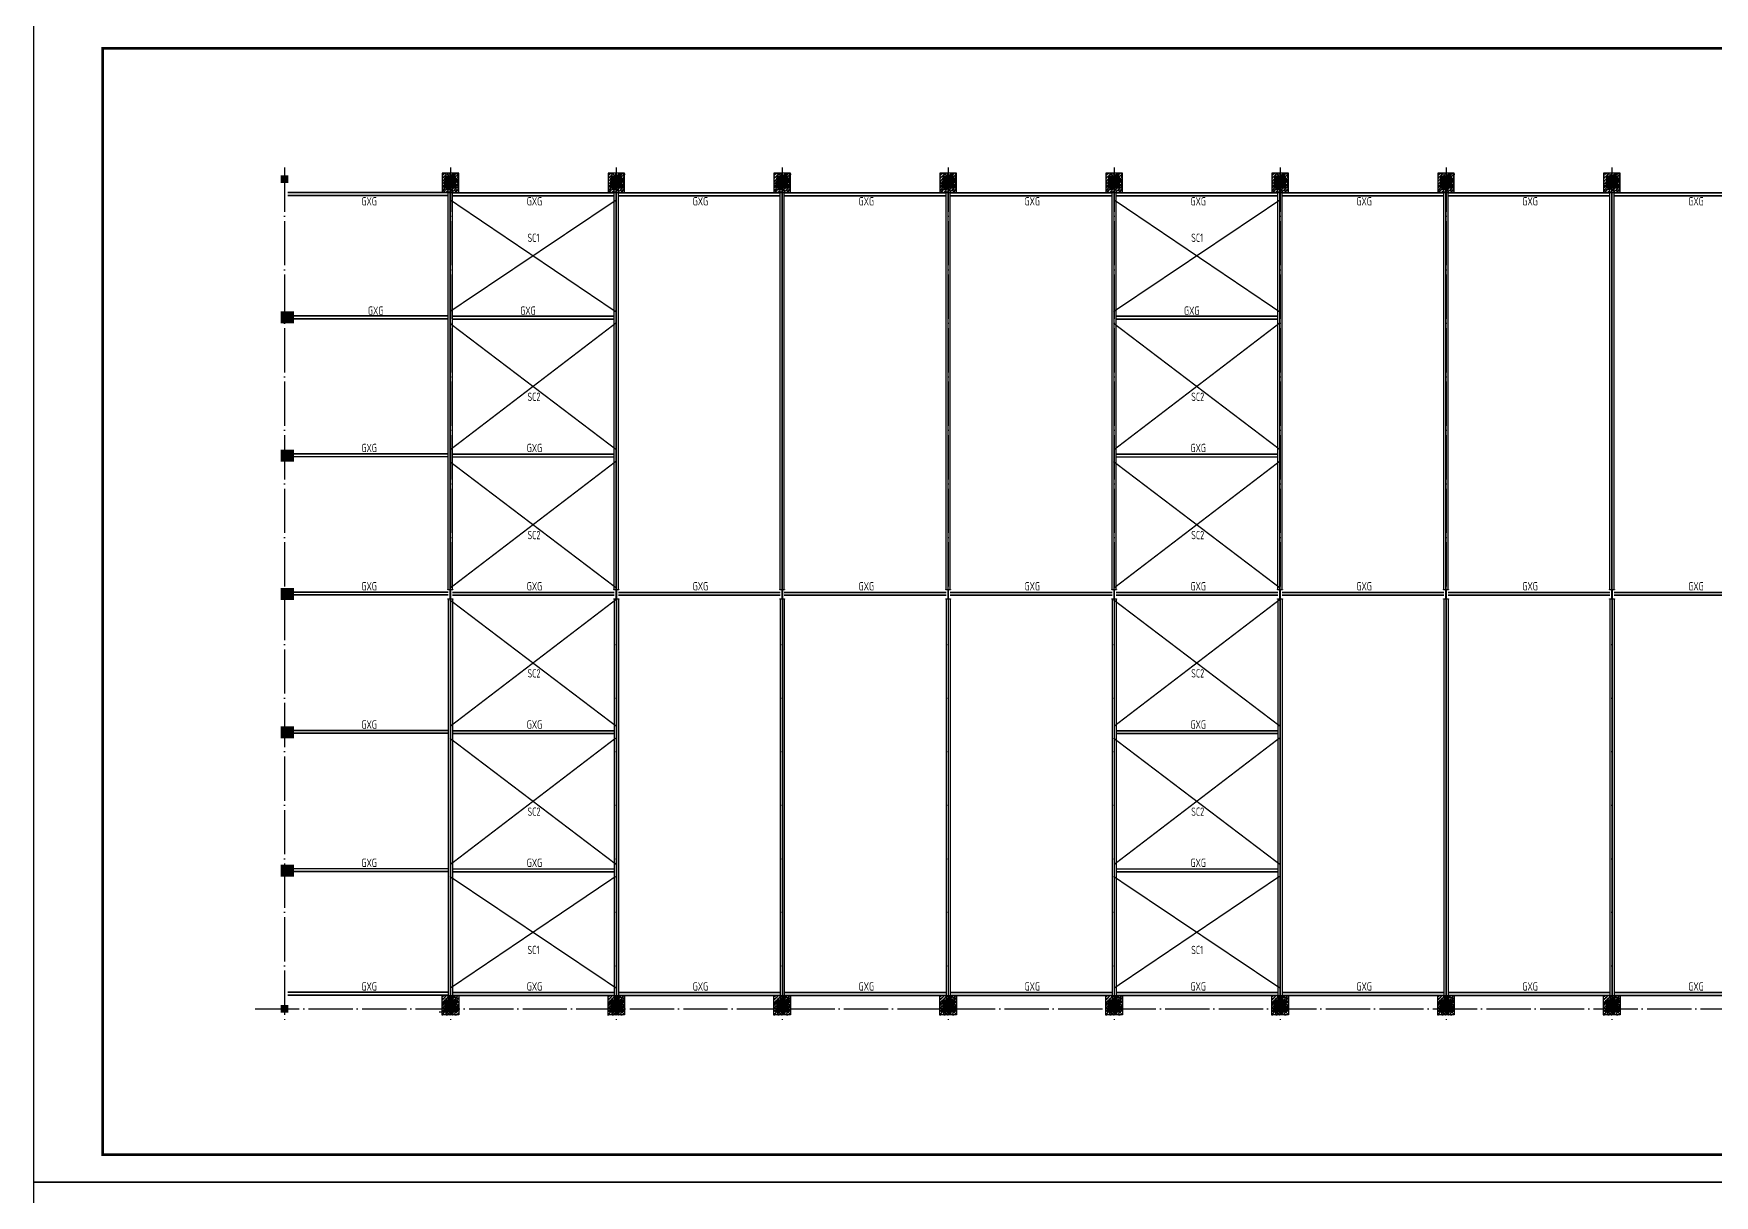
# Model space of a CAD drawing. Extents: x 10220221 to 10320221, y -710711 to -416711.
# Drawn here: x 10220221 to 10280995, y -669186 to -627181 of the extents above; entities that cross this region are included whole.
import ezdxf
from ezdxf.lldxf.tags import DXFTag

# ---------------------------------------------------------------- set-up
doc = ezdxf.new("R2010")
doc.units = 0
doc.header["$LTSCALE"] = 1000
doc.header["$MEASUREMENT"] = 0
doc.linetypes.add('DOTE', pattern=[2.42, 2, -0.2, 0.02, -0.2])
doc.layers.get('0').update_dxf_attribs({"color": 2})
for name, color, linetype in [('_0', 7, 'Continuous'), ('C_P_XF_', 4, 'Continuous'), ('DOTE', 1, 'DOTE'), ('PUB_TITLE', 4, 'Continuous'), ('柱', 2, 'Continuous'), ('柱涂实', 54, 'Continuous')]:
    doc.layers.add(name, color=color, linetype=linetype)
doc.styles.add('TSSD', font='tssdeng.shx', dxfattribs={"width": 0.7, "height": 300, "bigfont": 'tssdchn.shx'})
tags = doc.linetypes.add('DASH', pattern=[0.35, 0.25, -0.1]).pattern_tags.tags
tags[6:7] = [DXFTag(74, 4), DXFTag(75, 0), DXFTag(340, '0'), DXFTag(46, 1.0), DXFTag(50, 0.0), DXFTag(44, 0.0), DXFTag(45, 0.0)]
tags[4:5] = [DXFTag(74, 4), DXFTag(75, 0), DXFTag(340, '0'), DXFTag(46, 1.0), DXFTag(50, 0.0), DXFTag(44, 0.0), DXFTag(45, 0.0)]
pattern_1 = [(45, (446419.744, -93986.096), (-53.0330086, 53.0330086), []), (50, (446419.74, -93986.1), (215.1780548, -18.8256405), [22.5, -247.5]), (355, (446419.74, -93986.1), (-41.6254, 225.65764), [18, -198]), (100.4514, (446437.68, -93987.66), (173.5528145, 206.8318626), [19.122057, -210.3426336]), (46.1842, (446419.74, -93926.1), (320.1723146, -49.655704), [33.75, -371.25]), (96.6356, (446446.43, -93930.23), (280.398812, 292.235361), [28.683086, -315.5139]), (351.1842, (446419.74, -93926.1), (280.398584, 292.23558), [27, -297]), (21, (446449.74, -93941.1), (179.0721156, -120.7856672), [22.5, -247.5]), (326, (446449.74, -93941.1), (72.9945996, 217.5450135), [18, -198]), (71.4514, (446464.67, -93951.16), (252.0667886, 96.759149), [19.122057, -210.3426336]), (37.5, (446419.744, -93986.096), (3.6479566, 99.86815615), [0, -195.6, 0, -201, 0, -198.75]), (7.5, (446419.74, -93986.1), (78.9208612, 118.3235136), [0, -114.6, 0, -191.1, 0, -75.75]), (327.5, (446352.844, -93986.096), (160.14673085, -6.7664615), [0, -75, 0, -234, 0, -310.5]), (317.5, (446322.84, -93986.1), (174.9558508, 30.0314947), [0, -97.5, 0, -155.4, 0, -220.5])]
pattern_2 = [(45, (452419.744, -93986.096), (-53.0330086, 53.0330086), []), (50, (452419.74, -93986.1), (215.1780548, -18.8256405), [22.5, -247.5]), (355, (452419.74, -93986.1), (-41.6254, 225.65764), [18, -198]), (100.4514, (452437.68, -93987.66), (173.5528145, 206.8318626), [19.122057, -210.3426336]), (46.1842, (452419.74, -93926.1), (320.1723146, -49.655704), [33.75, -371.25]), (96.6356, (452446.43, -93930.23), (280.398812, 292.235361), [28.683086, -315.5139]), (351.1842, (452419.74, -93926.1), (280.398584, 292.23558), [27, -297]), (21, (452449.74, -93941.1), (179.0721156, -120.7856672), [22.5, -247.5]), (326, (452449.74, -93941.1), (72.9945996, 217.5450135), [18, -198]), (71.4514, (452464.67, -93951.16), (252.0667886, 96.759149), [19.122057, -210.3426336]), (37.5, (452419.744, -93986.096), (3.6479566, 99.86815615), [0, -195.6, 0, -201, 0, -198.75]), (7.5, (452419.74, -93986.1), (78.9208612, 118.3235136), [0, -114.6, 0, -191.1, 0, -75.75]), (327.5, (452352.844, -93986.096), (160.14673085, -6.7664615), [0, -75, 0, -234, 0, -310.5]), (317.5, (452322.84, -93986.1), (174.9558508, 30.0314947), [0, -97.5, 0, -155.4, 0, -220.5])]
pattern_3 = [(45, (458419.744, -93986.096), (-53.0330086, 53.0330086), []), (50, (458419.74, -93986.1), (215.1780548, -18.8256405), [22.5, -247.5]), (355, (458419.74, -93986.1), (-41.6254, 225.65764), [18, -198]), (100.4514, (458437.68, -93987.66), (173.5528145, 206.8318626), [19.122057, -210.3426336]), (46.1842, (458419.74, -93926.1), (320.1723146, -49.655704), [33.75, -371.25]), (96.6356, (458446.43, -93930.23), (280.398812, 292.235361), [28.683086, -315.5139]), (351.1842, (458419.74, -93926.1), (280.398584, 292.23558), [27, -297]), (21, (458449.74, -93941.1), (179.0721156, -120.7856672), [22.5, -247.5]), (326, (458449.74, -93941.1), (72.9945996, 217.5450135), [18, -198]), (71.4514, (458464.67, -93951.16), (252.0667886, 96.759149), [19.122057, -210.3426336]), (37.5, (458419.744, -93986.096), (3.6479566, 99.86815615), [0, -195.6, 0, -201, 0, -198.75]), (7.5, (458419.74, -93986.1), (78.9208612, 118.3235136), [0, -114.6, 0, -191.1, 0, -75.75]), (327.5, (458352.844, -93986.096), (160.14673085, -6.7664615), [0, -75, 0, -234, 0, -310.5]), (317.5, (458322.84, -93986.1), (174.9558508, 30.0314947), [0, -97.5, 0, -155.4, 0, -220.5])]
pattern_4 = [(45, (464419.744, -93986.096), (-53.0330086, 53.0330086), []), (50, (464419.74, -93986.1), (215.1780548, -18.8256405), [22.5, -247.5]), (355, (464419.74, -93986.1), (-41.6254, 225.65764), [18, -198]), (100.4514, (464437.68, -93987.66), (173.5528145, 206.8318626), [19.122057, -210.3426336]), (46.1842, (464419.74, -93926.1), (320.1723146, -49.655704), [33.75, -371.25]), (96.6356, (464446.43, -93930.23), (280.398812, 292.235361), [28.683086, -315.5139]), (351.1842, (464419.74, -93926.1), (280.398584, 292.23558), [27, -297]), (21, (464449.74, -93941.1), (179.0721156, -120.7856672), [22.5, -247.5]), (326, (464449.74, -93941.1), (72.9945996, 217.5450135), [18, -198]), (71.4514, (464464.67, -93951.16), (252.0667886, 96.759149), [19.122057, -210.3426336]), (37.5, (464419.744, -93986.096), (3.6479566, 99.86815615), [0, -195.6, 0, -201, 0, -198.75]), (7.5, (464419.74, -93986.1), (78.9208612, 118.3235136), [0, -114.6, 0, -191.1, 0, -75.75]), (327.5, (464352.844, -93986.096), (160.14673085, -6.7664615), [0, -75, 0, -234, 0, -310.5]), (317.5, (464322.84, -93986.1), (174.9558508, 30.0314947), [0, -97.5, 0, -155.4, 0, -220.5])]
pattern_5 = [(45, (470419.744, -93986.096), (-53.0330086, 53.0330086), []), (50, (470419.74, -93986.1), (215.1780548, -18.8256405), [22.5, -247.5]), (355, (470419.74, -93986.1), (-41.6254, 225.65764), [18, -198]), (100.4514, (470437.68, -93987.66), (173.5528145, 206.8318626), [19.122057, -210.3426336]), (46.1842, (470419.74, -93926.1), (320.1723146, -49.655704), [33.75, -371.25]), (96.6356, (470446.43, -93930.23), (280.398812, 292.235361), [28.683086, -315.5139]), (351.1842, (470419.74, -93926.1), (280.398584, 292.23558), [27, -297]), (21, (470449.74, -93941.1), (179.0721156, -120.7856672), [22.5, -247.5]), (326, (470449.74, -93941.1), (72.9945996, 217.5450135), [18, -198]), (71.4514, (470464.67, -93951.16), (252.0667886, 96.759149), [19.122057, -210.3426336]), (37.5, (470419.744, -93986.096), (3.6479566, 99.86815615), [0, -195.6, 0, -201, 0, -198.75]), (7.5, (470419.74, -93986.1), (78.9208612, 118.3235136), [0, -114.6, 0, -191.1, 0, -75.75]), (327.5, (470352.844, -93986.096), (160.14673085, -6.7664615), [0, -75, 0, -234, 0, -310.5]), (317.5, (470322.84, -93986.1), (174.9558508, 30.0314947), [0, -97.5, 0, -155.4, 0, -220.5])]
pattern_6 = [(45, (476419.744, -93986.096), (-53.0330086, 53.0330086), []), (50, (476419.74, -93986.1), (215.1780548, -18.8256405), [22.5, -247.5]), (355, (476419.74, -93986.1), (-41.6254, 225.65764), [18, -198]), (100.4514, (476437.68, -93987.66), (173.5528145, 206.8318626), [19.122057, -210.3426336]), (46.1842, (476419.74, -93926.1), (320.1723146, -49.655704), [33.75, -371.25]), (96.6356, (476446.43, -93930.23), (280.398812, 292.235361), [28.683086, -315.5139]), (351.1842, (476419.74, -93926.1), (280.398584, 292.23558), [27, -297]), (21, (476449.74, -93941.1), (179.0721156, -120.7856672), [22.5, -247.5]), (326, (476449.74, -93941.1), (72.9945996, 217.5450135), [18, -198]), (71.4514, (476464.67, -93951.16), (252.0667886, 96.759149), [19.122057, -210.3426336]), (37.5, (476419.744, -93986.096), (3.6479566, 99.86815615), [0, -195.6, 0, -201, 0, -198.75]), (7.5, (476419.74, -93986.1), (78.9208612, 118.3235136), [0, -114.6, 0, -191.1, 0, -75.75]), (327.5, (476352.844, -93986.096), (160.14673085, -6.7664615), [0, -75, 0, -234, 0, -310.5]), (317.5, (476322.84, -93986.1), (174.9558508, 30.0314947), [0, -97.5, 0, -155.4, 0, -220.5])]
pattern_7 = [(45, (482419.744, -93986.096), (-53.0330086, 53.0330086), []), (50, (482419.74, -93986.1), (215.1780548, -18.8256405), [22.5, -247.5]), (355, (482419.74, -93986.1), (-41.6254, 225.65764), [18, -198]), (100.4514, (482437.68, -93987.66), (173.5528145, 206.8318626), [19.122057, -210.3426336]), (46.1842, (482419.74, -93926.1), (320.1723146, -49.655704), [33.75, -371.25]), (96.6356, (482446.43, -93930.23), (280.398812, 292.235361), [28.683086, -315.5139]), (351.1842, (482419.74, -93926.1), (280.398584, 292.23558), [27, -297]), (21, (482449.74, -93941.1), (179.0721156, -120.7856672), [22.5, -247.5]), (326, (482449.74, -93941.1), (72.9945996, 217.5450135), [18, -198]), (71.4514, (482464.67, -93951.16), (252.0667886, 96.759149), [19.122057, -210.3426336]), (37.5, (482419.744, -93986.096), (3.6479566, 99.86815615), [0, -195.6, 0, -201, 0, -198.75]), (7.5, (482419.74, -93986.1), (78.9208612, 118.3235136), [0, -114.6, 0, -191.1, 0, -75.75]), (327.5, (482352.844, -93986.096), (160.14673085, -6.7664615), [0, -75, 0, -234, 0, -310.5]), (317.5, (482322.84, -93986.1), (174.9558508, 30.0314947), [0, -97.5, 0, -155.4, 0, -220.5])]
pattern_8 = [(45, (488419.744, -93986.096), (-53.0330086, 53.0330086), []), (50, (488419.74, -93986.1), (215.1780548, -18.8256405), [22.5, -247.5]), (355, (488419.74, -93986.1), (-41.6254, 225.65764), [18, -198]), (100.4514, (488437.68, -93987.66), (173.5528145, 206.8318626), [19.122057, -210.3426336]), (46.1842, (488419.74, -93926.1), (320.1723146, -49.655704), [33.75, -371.25]), (96.6356, (488446.43, -93930.23), (280.398812, 292.235361), [28.683086, -315.5139]), (351.1842, (488419.74, -93926.1), (280.398584, 292.23558), [27, -297]), (21, (488449.74, -93941.1), (179.0721156, -120.7856672), [22.5, -247.5]), (326, (488449.74, -93941.1), (72.9945996, 217.5450135), [18, -198]), (71.4514, (488464.67, -93951.16), (252.0667886, 96.759149), [19.122057, -210.3426336]), (37.5, (488419.744, -93986.096), (3.6479566, 99.86815615), [0, -195.6, 0, -201, 0, -198.75]), (7.5, (488419.74, -93986.1), (78.9208612, 118.3235136), [0, -114.6, 0, -191.1, 0, -75.75]), (327.5, (488352.844, -93986.096), (160.14673085, -6.7664615), [0, -75, 0, -234, 0, -310.5]), (317.5, (488322.84, -93986.1), (174.9558508, 30.0314947), [0, -97.5, 0, -155.4, 0, -220.5])]

# ---------------------------------------------------------------- blocks, each defined once
blk = doc.blocks.new('*U12')
at = {"layer": 'C_P_XF_', "ltscale": 0.5}
for p, q in [((-75, 160), (-75, 14670)), ((75, 160), (75, 14670)), ((-75, -190), (-75, -14670)), ((75, -190), (75, -14670))]:
    blk.add_line(p, q, dxfattribs=at)
at = {"layer": 'C_P_XF_', "linetype": 'DASH', "ltscale": 0.5}
for p, q in [((-4, 160), (-4, 14670)), ((4, 160), (4, 14670)), ((-4, -190), (-4, -14670)), ((4, -190), (4, -14670))]:
    blk.add_line(p, q, dxfattribs=at)
blk = doc.blocks.new('*U13')
at = {"color": 0, "linetype": 'ByBlock', "lineweight": -2, "transparency": 16777216}
blk.add_blockref('*U12', (0, 0), dxfattribs=at)
blk = doc.blocks.new('*U14')
at = {"layer": 'C_P_XF_', "ltscale": 0.5}
for p, q in [((-75, 160), (-75, 14670)), ((75, 160), (75, 14670)), ((-75, -190), (-75, -14670)), ((75, -190), (75, -14670))]:
    blk.add_line(p, q, dxfattribs=at)
at = {"layer": 'C_P_XF_', "linetype": 'DASH', "ltscale": 0.5}
for p, q in [((-4, 160), (-4, 14670)), ((4, 160), (4, 14670)), ((-4, -190), (-4, -14670)), ((4, -190), (4, -14670))]:
    blk.add_line(p, q, dxfattribs=at)
blk = doc.blocks.new('*U15')
at = {"color": 0, "linetype": 'ByBlock', "lineweight": -2, "transparency": 16777216}
blk.add_blockref('*U14', (0, 0), dxfattribs=at)
blk = doc.blocks.new('*U16')
at = {"layer": 'C_P_XF_', "ltscale": 0.5}
for p, q in [((-75, 160), (-75, 14670)), ((75, 160), (75, 14670)), ((-75, -190), (-75, -14670)), ((75, -190), (75, -14670))]:
    blk.add_line(p, q, dxfattribs=at)
at = {"layer": 'C_P_XF_', "linetype": 'DASH', "ltscale": 0.5}
for p, q in [((-4, 160), (-4, 14670)), ((4, 160), (4, 14670)), ((-4, -190), (-4, -14670)), ((4, -190), (4, -14670))]:
    blk.add_line(p, q, dxfattribs=at)
blk = doc.blocks.new('*U17')
at = {"color": 0, "linetype": 'ByBlock', "lineweight": -2, "transparency": 16777216}
blk.add_blockref('*U16', (0, 0), dxfattribs=at)
blk = doc.blocks.new('*U18')
at = {"layer": 'C_P_XF_', "ltscale": 0.5}
for p, q in [((-75, 160), (-75, 14670)), ((75, 160), (75, 14670)), ((-75, -190), (-75, -14670)), ((75, -190), (75, -14670))]:
    blk.add_line(p, q, dxfattribs=at)
at = {"layer": 'C_P_XF_', "linetype": 'DASH', "ltscale": 0.5}
for p, q in [((-4, 160), (-4, 14670)), ((4, 160), (4, 14670)), ((-4, -190), (-4, -14670)), ((4, -190), (4, -14670))]:
    blk.add_line(p, q, dxfattribs=at)
blk = doc.blocks.new('*U19')
at = {"color": 0, "linetype": 'ByBlock', "lineweight": -2, "transparency": 16777216}
blk.add_blockref('*U18', (0, 0), dxfattribs=at)
blk = doc.blocks.new('*U20')
at = {"layer": 'C_P_XF_', "ltscale": 0.5}
for p, q in [((-75, 160), (-75, 14670)), ((75, 160), (75, 14670)), ((-75, -190), (-75, -14670)), ((75, -190), (75, -14670))]:
    blk.add_line(p, q, dxfattribs=at)
at = {"layer": 'C_P_XF_', "linetype": 'DASH', "ltscale": 0.5}
for p, q in [((-4, 160), (-4, 14670)), ((4, 160), (4, 14670)), ((-4, -190), (-4, -14670)), ((4, -190), (4, -14670))]:
    blk.add_line(p, q, dxfattribs=at)
blk = doc.blocks.new('*U21')
at = {"color": 0, "linetype": 'ByBlock', "lineweight": -2, "transparency": 16777216}
blk.add_blockref('*U20', (0, 0), dxfattribs=at)
blk = doc.blocks.new('*U22')
at = {"layer": 'C_P_XF_', "ltscale": 0.5}
for p, q in [((-75, 160), (-75, 14670)), ((75, 160), (75, 14670)), ((-75, -190), (-75, -14670)), ((75, -190), (75, -14670))]:
    blk.add_line(p, q, dxfattribs=at)
at = {"layer": 'C_P_XF_', "linetype": 'DASH', "ltscale": 0.5}
for p, q in [((-4, 160), (-4, 14670)), ((4, 160), (4, 14670)), ((-4, -190), (-4, -14670)), ((4, -190), (4, -14670))]:
    blk.add_line(p, q, dxfattribs=at)
blk = doc.blocks.new('*U23')
at = {"color": 0, "linetype": 'ByBlock', "lineweight": -2, "transparency": 16777216}
blk.add_blockref('*U22', (0, 0), dxfattribs=at)
blk = doc.blocks.new('*U24')
at = {"layer": 'C_P_XF_', "ltscale": 0.5}
for p, q in [((-75, 160), (-75, 14670)), ((75, 160), (75, 14670)), ((-75, -190), (-75, -14670)), ((75, -190), (75, -14670))]:
    blk.add_line(p, q, dxfattribs=at)
at = {"layer": 'C_P_XF_', "linetype": 'DASH', "ltscale": 0.5}
for p, q in [((-4, 160), (-4, 14670)), ((4, 160), (4, 14670)), ((-4, -190), (-4, -14670)), ((4, -190), (4, -14670))]:
    blk.add_line(p, q, dxfattribs=at)
blk = doc.blocks.new('*U25')
at = {"color": 0, "linetype": 'ByBlock', "lineweight": -2, "transparency": 16777216}
blk.add_blockref('*U24', (0, 0), dxfattribs=at)
blk = doc.blocks.new('*U26')
at = {"layer": 'C_P_XF_', "ltscale": 0.5}
for p, q in [((-75, 160), (-75, 14670)), ((75, 160), (75, 14670)), ((-75, -190), (-75, -14670)), ((75, -190), (75, -14670))]:
    blk.add_line(p, q, dxfattribs=at)
at = {"layer": 'C_P_XF_', "linetype": 'DASH', "ltscale": 0.5}
for p, q in [((-4, 160), (-4, 14670)), ((4, 160), (4, 14670)), ((-4, -190), (-4, -14670)), ((4, -190), (4, -14670))]:
    blk.add_line(p, q, dxfattribs=at)
blk = doc.blocks.new('*U27')
at = {"color": 0, "linetype": 'ByBlock', "lineweight": -2, "transparency": 16777216}
blk.add_blockref('*U26', (0, 0), dxfattribs=at)

msp = doc.modelspace()

# ---------------------------------------------------------------- hatches: boundary and pattern name
h = msp.add_hatch()
h.set_pattern_fill('钢筋混凝土', color=256, scale=30)
h.set_pattern_definition(pattern_1)
h.paths.add_polyline_path([(10235591, -632923), (10234991, -632923), (10234991, -632223), (10235591, -632223)])
h.paths.add_polyline_path([(10235491, -632323), (10235091, -632323), (10235091, -632773), (10235491, -632773)], flags=16)
h = msp.add_hatch()
h.set_pattern_fill('钢筋混凝土', color=256, scale=30)
h.set_pattern_definition(pattern_2)
h.paths.add_polyline_path([(10241591, -632923), (10240991, -632923), (10240991, -632223), (10241591, -632223)])
h.paths.add_polyline_path([(10241491, -632323), (10241091, -632323), (10241091, -632773), (10241491, -632773)], flags=16)
h = msp.add_hatch()
h.set_pattern_fill('钢筋混凝土', color=256, scale=30)
h.set_pattern_definition(pattern_3)
h.paths.add_polyline_path([(10247591, -632923), (10246991, -632923), (10246991, -632223), (10247591, -632223)])
h.paths.add_polyline_path([(10247491, -632323), (10247091, -632323), (10247091, -632773), (10247491, -632773)], flags=16)
h = msp.add_hatch()
h.set_pattern_fill('钢筋混凝土', color=256, scale=30)
h.set_pattern_definition(pattern_4)
h.paths.add_polyline_path([(10253591, -632923), (10252991, -632923), (10252991, -632223), (10253591, -632223)])
h.paths.add_polyline_path([(10253491, -632323), (10253091, -632323), (10253091, -632773), (10253491, -632773)], flags=16)
h = msp.add_hatch()
h.set_pattern_fill('钢筋混凝土', color=256, scale=30)
h.set_pattern_definition(pattern_5)
h.paths.add_polyline_path([(10259591, -632923), (10258991, -632923), (10258991, -632223), (10259591, -632223)])
h.paths.add_polyline_path([(10259491, -632323), (10259091, -632323), (10259091, -632773), (10259491, -632773)], flags=16)
h = msp.add_hatch()
h.set_pattern_fill('钢筋混凝土', color=256, scale=30)
h.set_pattern_definition(pattern_6)
h.paths.add_polyline_path([(10265591, -632923), (10264991, -632923), (10264991, -632223), (10265591, -632223)])
h.paths.add_polyline_path([(10265491, -632323), (10265091, -632323), (10265091, -632773), (10265491, -632773)], flags=16)
h = msp.add_hatch()
h.set_pattern_fill('钢筋混凝土', color=256, scale=30)
h.set_pattern_definition(pattern_7)
h.paths.add_polyline_path([(10271591, -632923), (10270991, -632923), (10270991, -632223), (10271591, -632223)])
h.paths.add_polyline_path([(10271491, -632323), (10271091, -632323), (10271091, -632773), (10271491, -632773)], flags=16)
h = msp.add_hatch()
h.set_pattern_fill('钢筋混凝土', color=256, scale=30)
h.set_pattern_definition(pattern_8)
h.paths.add_polyline_path([(10277591, -632923), (10276991, -632923), (10276991, -632223), (10277591, -632223)])
h.paths.add_polyline_path([(10277491, -632323), (10277091, -632323), (10277091, -632773), (10277491, -632773)], flags=16)
h = msp.add_hatch()
h.set_pattern_fill('钢筋混凝土', color=256, scale=30)
h.set_pattern_definition(pattern_1)
h.paths.add_polyline_path([(10235591, -661963), (10234991, -661963), (10234991, -662663), (10235591, -662663)])
h.paths.add_polyline_path([(10235491, -662563), (10235091, -662563), (10235091, -662113), (10235491, -662113)], flags=16)
h = msp.add_hatch()
h.set_pattern_fill('钢筋混凝土', color=256, scale=30)
h.set_pattern_definition(pattern_2)
h.paths.add_polyline_path([(10241591, -661963), (10240991, -661963), (10240991, -662663), (10241591, -662663)])
h.paths.add_polyline_path([(10241491, -662563), (10241091, -662563), (10241091, -662113), (10241491, -662113)], flags=16)
h = msp.add_hatch()
h.set_pattern_fill('钢筋混凝土', color=256, scale=30)
h.set_pattern_definition(pattern_3)
h.paths.add_polyline_path([(10247591, -661963), (10246991, -661963), (10246991, -662663), (10247591, -662663)])
h.paths.add_polyline_path([(10247491, -662563), (10247091, -662563), (10247091, -662113), (10247491, -662113)], flags=16)
h = msp.add_hatch()
h.set_pattern_fill('钢筋混凝土', color=256, scale=30)
h.set_pattern_definition(pattern_4)
h.paths.add_polyline_path([(10253591, -661963), (10252991, -661963), (10252991, -662663), (10253591, -662663)])
h.paths.add_polyline_path([(10253491, -662563), (10253091, -662563), (10253091, -662113), (10253491, -662113)], flags=16)
h = msp.add_hatch()
h.set_pattern_fill('钢筋混凝土', color=256, scale=30)
h.set_pattern_definition(pattern_5)
h.paths.add_polyline_path([(10259591, -661963), (10258991, -661963), (10258991, -662663), (10259591, -662663)])
h.paths.add_polyline_path([(10259491, -662563), (10259091, -662563), (10259091, -662113), (10259491, -662113)], flags=16)
h = msp.add_hatch()
h.set_pattern_fill('钢筋混凝土', color=256, scale=30)
h.set_pattern_definition(pattern_6)
h.paths.add_polyline_path([(10265591, -661963), (10264991, -661963), (10264991, -662663), (10265591, -662663)])
h.paths.add_polyline_path([(10265491, -662563), (10265091, -662563), (10265091, -662113), (10265491, -662113)], flags=16)
h = msp.add_hatch()
h.set_pattern_fill('钢筋混凝土', color=256, scale=30)
h.set_pattern_definition(pattern_7)
h.paths.add_polyline_path([(10271591, -661963), (10270991, -661963), (10270991, -662663), (10271591, -662663)])
h.paths.add_polyline_path([(10271491, -662563), (10271091, -662563), (10271091, -662113), (10271491, -662113)], flags=16)
h = msp.add_hatch()
h.set_pattern_fill('钢筋混凝土', color=256, scale=30)
h.set_pattern_definition(pattern_8)
h.paths.add_polyline_path([(10277591, -661963), (10276991, -661963), (10276991, -662663), (10277591, -662663)])
h.paths.add_polyline_path([(10277491, -662563), (10277091, -662563), (10277091, -662113), (10277491, -662113)], flags=16)

# ---------------------------------------------------------------- linework, layer by layer
msp.add_line((10235491, -662563, 0), (10234888, -662563, 0))
at = {"elevation": 0}
for points in [[(10234991, -632923), (10235591, -632923), (10235591, -632223), (10234991, -632223), (10234991, -632923)], [(10240991, -632923), (10241591, -632923), (10241591, -632223), (10240991, -632223), (10240991, -632923)], [(10246991, -632923), (10247591, -632923), (10247591, -632223), (10246991, -632223), (10246991, -632923)], [(10252991, -632923), (10253591, -632923), (10253591, -632223), (10252991, -632223), (10252991, -632923)], [(10258991, -632923), (10259591, -632923), (10259591, -632223), (10258991, -632223), (10258991, -632923)], [(10264991, -632923), (10265591, -632923), (10265591, -632223), (10264991, -632223), (10264991, -632923)], [(10270991, -632923), (10271591, -632923), (10271591, -632223), (10270991, -632223), (10270991, -632923)], [(10276991, -632923), (10277591, -632923), (10277591, -632223), (10276991, -632223), (10276991, -632923)], [(10234991, -661963), (10235591, -661963), (10235591, -662663), (10234991, -662663), (10234991, -661963)], [(10240991, -661963), (10241591, -661963), (10241591, -662663), (10240991, -662663), (10240991, -661963)], [(10246991, -661963), (10247591, -661963), (10247591, -662663), (10246991, -662663), (10246991, -661963)], [(10252991, -661963), (10253591, -661963), (10253591, -662663), (10252991, -662663), (10252991, -661963)], [(10258991, -661963), (10259591, -661963), (10259591, -662663), (10258991, -662663), (10258991, -661963)], [(10264991, -661963), (10265591, -661963), (10265591, -662663), (10264991, -662663), (10264991, -661963)], [(10270991, -661963), (10271591, -661963), (10271591, -662663), (10270991, -662663), (10270991, -661963)], [(10276991, -661963), (10277591, -661963), (10277591, -662663), (10276991, -662663), (10276991, -661963)]]:
    msp.add_lwpolyline(points, dxfattribs=at)
at = {"color": 2, "elevation": 0}
for points in [[(10235295, -647622), (10235378, -647622), (10235378, -647634), (10235203, -647634), (10235203, -647622), (10235287, -647622), (10235287, -647296), (10235203, -647296), (10235203, -647284), (10235378, -647284), (10235378, -647296), (10235295, -647296), (10235295, -647622)], [(10241295, -647622), (10241378, -647622), (10241378, -647634), (10241203, -647634), (10241203, -647622), (10241287, -647622), (10241287, -647296), (10241203, -647296), (10241203, -647284), (10241378, -647284), (10241378, -647296), (10241295, -647296), (10241295, -647622)], [(10247295, -647622), (10247378, -647622), (10247378, -647634), (10247203, -647634), (10247203, -647622), (10247287, -647622), (10247287, -647296), (10247203, -647296), (10247203, -647284), (10247378, -647284), (10247378, -647296), (10247295, -647296), (10247295, -647622)], [(10253295, -647622), (10253378, -647622), (10253378, -647634), (10253203, -647634), (10253203, -647622), (10253287, -647622), (10253287, -647296), (10253203, -647296), (10253203, -647284), (10253378, -647284), (10253378, -647296), (10253295, -647296), (10253295, -647622)], [(10259295, -647622), (10259378, -647622), (10259378, -647634), (10259203, -647634), (10259203, -647622), (10259287, -647622), (10259287, -647296), (10259203, -647296), (10259203, -647284), (10259378, -647284), (10259378, -647296), (10259295, -647296), (10259295, -647622)], [(10265295, -647622), (10265378, -647622), (10265378, -647634), (10265203, -647634), (10265203, -647622), (10265287, -647622), (10265287, -647296), (10265203, -647296), (10265203, -647284), (10265378, -647284), (10265378, -647296), (10265295, -647296), (10265295, -647622)], [(10271295, -647622), (10271378, -647622), (10271378, -647634), (10271203, -647634), (10271203, -647622), (10271287, -647622), (10271287, -647296), (10271203, -647296), (10271203, -647284), (10271378, -647284), (10271378, -647296), (10271295, -647296), (10271295, -647622)], [(10277295, -647622), (10277378, -647622), (10277378, -647634), (10277203, -647634), (10277203, -647622), (10277287, -647622), (10277287, -647296), (10277203, -647296), (10277203, -647284), (10277378, -647284), (10277378, -647296), (10277295, -647296), (10277295, -647622)]]:
    msp.add_lwpolyline(points, dxfattribs=at)
at = {"layer": '_0', "linetype": 'ByBlock', "ltscale": 0.01, "const_width": 50}
for points in [[(10241291, -633193), (10235265, -637236)], [(10235287, -633193), (10241267, -637234)], [(10265291, -633193), (10259265, -637236)], [(10259287, -633193), (10265267, -637234)], [(10241291, -642224), (10235265, -637651)], [(10235287, -642224), (10241267, -637653)], [(10265291, -642224), (10259265, -637651)], [(10259287, -642224), (10265267, -637653)], [(10241291, -647224), (10235265, -642651)], [(10235287, -647224), (10241267, -642653)], [(10265291, -647224), (10259265, -642651)], [(10259287, -647224), (10265267, -642653)], [(10241291, -652224), (10235265, -647651)], [(10235287, -652224), (10241267, -647653)], [(10265291, -652224), (10259265, -647651)], [(10259287, -652224), (10265267, -647653)], [(10241291, -657224), (10235265, -652651)], [(10235287, -657224), (10241267, -652653)], [(10265291, -657224), (10259265, -652651)], [(10259287, -657224), (10265267, -652653)], [(10241291, -661693), (10235265, -657651)], [(10235287, -661693), (10241267, -657653)], [(10265291, -661693), (10259265, -657651)], [(10259287, -661693), (10265267, -657653)]]:
    msp.add_lwpolyline(points, dxfattribs=at)
at = {"layer": 'C_P_XF_', "ltscale": 0.5}
for p, q in [((10235216, -632929), (10229411, -632929)), ((10235216, -633043), (10229411, -633043)), ((10235366, -632929), (10241216, -632929)), ((10235366, -633043), (10241216, -633043)), ((10241366, -632929), (10247216, -632929)), ((10241366, -633043), (10247216, -633043)), ((10247366, -632929), (10253216, -632929)), ((10247366, -633043), (10253216, -633043)), ((10253366, -632929), (10259216, -632929)), ((10253366, -633043), (10259216, -633043)), ((10259366, -632929), (10265216, -632929)), ((10259366, -633043), (10265216, -633043)), ((10265366, -632929), (10271216, -632929)), ((10265366, -633043), (10271216, -633043)), ((10271366, -632929), (10277216, -632929)), ((10271366, -633043), (10277216, -633043)), ((10277366, -632929), (10283216, -632929)), ((10277366, -633043), (10283216, -633043)), ((10235216, -637386), (10229621, -637386)), ((10235216, -637500), (10229621, -637500)), ((10235366, -637386), (10241216, -637386)), ((10235366, -637500), (10241216, -637500)), ((10259366, -637386), (10265216, -637386)), ((10259366, -637500), (10265216, -637500)), ((10235216, -642374), (10229621, -642374)), ((10235366, -642374), (10241216, -642374)), ((10259366, -642374), (10265216, -642374)), ((10235216, -642488), (10229621, -642488)), ((10235366, -642488), (10241216, -642488)), ((10259366, -642488), (10265216, -642488)), ((10235216, -647374), (10229621, -647374)), ((10235216, -647488), (10229621, -647488)), ((10235366, -647374), (10241216, -647374)), ((10235366, -647488), (10241216, -647488)), ((10241366, -647374), (10247216, -647374)), ((10241366, -647488), (10247216, -647488)), ((10247366, -647374), (10253216, -647374)), ((10247366, -647488), (10253216, -647488)), ((10253366, -647374), (10259216, -647374)), ((10253366, -647488), (10259216, -647488)), ((10259366, -647374), (10265216, -647374)), ((10259366, -647488), (10265216, -647488)), ((10265366, -647374), (10271216, -647374)), ((10265366, -647488), (10271216, -647488)), ((10271366, -647374), (10277216, -647374)), ((10271366, -647488), (10277216, -647488)), ((10277366, -647374), (10283216, -647374)), ((10277366, -647488), (10283216, -647488)), ((10235216, -652374), (10229621, -652374)), ((10235216, -652488), (10229621, -652488)), ((10235366, -652374), (10241216, -652374)), ((10235366, -652488), (10241216, -652488)), ((10259366, -652374), (10265216, -652374)), ((10259366, -652488), (10265216, -652488)), ((10235216, -657374), (10229621, -657374)), ((10235216, -657488), (10229621, -657488)), ((10235366, -657374), (10241216, -657374)), ((10235366, -657488), (10241216, -657488)), ((10259366, -657374), (10265216, -657374)), ((10259366, -657488), (10265216, -657488)), ((10235216, -661844), (10229411, -661844)), ((10235216, -661958), (10229411, -661958)), ((10235366, -661844), (10241216, -661844)), ((10235366, -661958), (10241216, -661958)), ((10241366, -661844), (10247216, -661844)), ((10241366, -661958), (10247216, -661958)), ((10247366, -661844), (10253216, -661844)), ((10247366, -661958), (10253216, -661958)), ((10253366, -661844), (10259216, -661844)), ((10253366, -661958), (10259216, -661958)), ((10259366, -661844), (10265216, -661844)), ((10259366, -661958), (10265216, -661958)), ((10265366, -661844), (10271216, -661844)), ((10265366, -661958), (10271216, -661958)), ((10271366, -661844), (10277216, -661844)), ((10271366, -661958), (10277216, -661958)), ((10277366, -661844), (10283216, -661844)), ((10277366, -661958), (10283216, -661958))]:
    msp.add_line(p, q, dxfattribs=at)
at = {"layer": 'C_P_XF_', "linetype": 'DASH', "ltscale": 0.5}
for p, q in [((10235216, -632940), (10229411, -632940)), ((10235216, -633032), (10229411, -633032)), ((10235366, -632940), (10241216, -632940)), ((10235366, -633032), (10241216, -633032)), ((10241366, -632940), (10247216, -632940)), ((10241366, -633032), (10247216, -633032)), ((10247366, -632940), (10253216, -632940)), ((10247366, -633032), (10253216, -633032)), ((10253366, -632940), (10259216, -632940)), ((10253366, -633032), (10259216, -633032)), ((10259366, -632940), (10265216, -632940)), ((10259366, -633032), (10265216, -633032)), ((10265366, -632940), (10271216, -632940)), ((10265366, -633032), (10271216, -633032)), ((10271366, -632940), (10277216, -632940)), ((10271366, -633032), (10277216, -633032)), ((10277366, -632940), (10283216, -632940)), ((10277366, -633032), (10283216, -633032)), ((10235216, -637397), (10229621, -637397)), ((10235216, -637489), (10229621, -637489)), ((10235366, -637397), (10241216, -637397)), ((10235366, -637489), (10241216, -637489)), ((10259366, -637397), (10265216, -637397)), ((10259366, -637489), (10265216, -637489)), ((10235216, -642385), (10229621, -642385)), ((10235216, -642477), (10229621, -642477)), ((10235366, -642385), (10241216, -642385)), ((10235366, -642477), (10241216, -642477)), ((10259366, -642385), (10265216, -642385)), ((10259366, -642477), (10265216, -642477)), ((10235216, -647385), (10229621, -647385)), ((10235216, -647477), (10229621, -647477)), ((10235366, -647385), (10241216, -647385)), ((10235366, -647477), (10241216, -647477)), ((10241366, -647385), (10247216, -647385)), ((10241366, -647477), (10247216, -647477)), ((10247366, -647385), (10253216, -647385)), ((10247366, -647477), (10253216, -647477)), ((10253366, -647385), (10259216, -647385)), ((10253366, -647477), (10259216, -647477)), ((10259366, -647385), (10265216, -647385)), ((10259366, -647477), (10265216, -647477)), ((10265366, -647385), (10271216, -647385)), ((10265366, -647477), (10271216, -647477)), ((10271366, -647385), (10277216, -647385)), ((10271366, -647477), (10277216, -647477)), ((10277366, -647385), (10283216, -647385)), ((10277366, -647477), (10283216, -647477)), ((10235216, -652385), (10229621, -652385)), ((10235216, -652477), (10229621, -652477)), ((10235366, -652385), (10241216, -652385)), ((10235366, -652477), (10241216, -652477)), ((10259366, -652385), (10265216, -652385)), ((10259366, -652477), (10265216, -652477)), ((10235216, -657385), (10229621, -657385)), ((10235216, -657477), (10229621, -657477)), ((10235366, -657385), (10241216, -657385)), ((10235366, -657477), (10241216, -657477)), ((10259366, -657385), (10265216, -657385)), ((10259366, -657477), (10265216, -657477)), ((10235216, -661855), (10229411, -661855)), ((10235216, -661947), (10229411, -661947)), ((10235366, -661855), (10241216, -661855)), ((10235366, -661947), (10241216, -661947)), ((10241366, -661855), (10247216, -661855)), ((10241366, -661947), (10247216, -661947)), ((10247366, -661855), (10253216, -661855)), ((10247366, -661947), (10253216, -661947)), ((10253366, -661855), (10259216, -661855)), ((10253366, -661947), (10259216, -661947)), ((10259366, -661855), (10265216, -661855)), ((10259366, -661947), (10265216, -661947)), ((10265366, -661855), (10271216, -661855)), ((10265366, -661947), (10271216, -661947)), ((10271366, -661855), (10277216, -661855)), ((10271366, -661947), (10277216, -661947)), ((10277366, -661855), (10283216, -661855)), ((10277366, -661947), (10283216, -661947))]:
    msp.add_line(p, q, dxfattribs=at)
at = {"layer": 'DOTE', "ltscale": 0.8}
for p, q in [((10229291, -632020, 0), (10229291, -662898, 0)), ((10235291, -632020, 0), (10235291, -662898, 0)), ((10241291, -632020, 0), (10241291, -662898, 0)), ((10247291, -632020, 0), (10247291, -662898, 0)), ((10253291, -632020, 0), (10253291, -662898, 0)), ((10259291, -632020, 0), (10259291, -662898, 0)), ((10265291, -632020, 0), (10265291, -662898, 0)), ((10271291, -632020, 0), (10271291, -662898, 0)), ((10277291, -632020, 0), (10277291, -662898, 0)), ((10228227, -662443), (10301719, -662443))]:
    msp.add_line(p, q, dxfattribs=at)
at = {"layer": 'PUB_TITLE'}
for points in [[(10220221, -668711), (10320221, -668711), (10320221, -626711), (10220221, -626711)], [(10220221, -710711), (10320221, -710711), (10320221, -668711), (10220221, -668711)]]:
    msp.add_lwpolyline(points, close=True, dxfattribs=at)
at = {"layer": 'PUB_TITLE', "const_width": 100}
msp.add_lwpolyline([(10222721, -667711), (10319221, -667711), (10319221, -627711), (10222721, -627711)], close=True, dxfattribs=at)
at = {"layer": '柱', "const_width": 35}
for points in [[(10229411, -632323), (10229171, -632323), (10229171, -632563), (10229411, -632563)], [(10229171, -637243), (10229171, -637643), (10229621, -637643), (10229621, -637243)], [(10229171, -642243), (10229171, -642643), (10229621, -642643), (10229621, -642243)], [(10229171, -647243), (10229171, -647643), (10229621, -647643), (10229621, -647243)], [(10229171, -652243), (10229171, -652643), (10229621, -652643), (10229621, -652243)], [(10229171, -657243), (10229171, -657643), (10229621, -657643), (10229621, -657243)], [(10229411, -662323), (10229171, -662323), (10229171, -662563), (10229411, -662563)]]:
    msp.add_lwpolyline(points, close=True, dxfattribs=at)
at = {"layer": '柱', "const_width": 35, "elevation": 0}
for points in [[(10235491, -632773), (10235091, -632773), (10235091, -632323), (10235491, -632323)], [(10241491, -632773), (10241091, -632773), (10241091, -632323), (10241491, -632323)], [(10247491, -632773), (10247091, -632773), (10247091, -632323), (10247491, -632323)], [(10253491, -632773), (10253091, -632773), (10253091, -632323), (10253491, -632323)], [(10259491, -632773), (10259091, -632773), (10259091, -632323), (10259491, -632323)], [(10265491, -632773), (10265091, -632773), (10265091, -632323), (10265491, -632323)], [(10271491, -632773), (10271091, -632773), (10271091, -632323), (10271491, -632323)], [(10277491, -632773), (10277091, -632773), (10277091, -632323), (10277491, -632323)], [(10235491, -662113), (10235091, -662113), (10235091, -662563), (10235491, -662563)], [(10241491, -662113), (10241091, -662113), (10241091, -662563), (10241491, -662563)], [(10247491, -662113), (10247091, -662113), (10247091, -662563), (10247491, -662563)], [(10253491, -662113), (10253091, -662113), (10253091, -662563), (10253491, -662563)], [(10259491, -662113), (10259091, -662113), (10259091, -662563), (10259491, -662563)], [(10265491, -662113), (10265091, -662113), (10265091, -662563), (10265491, -662563)], [(10271491, -662113), (10271091, -662113), (10271091, -662563), (10271491, -662563)], [(10277491, -662113), (10277091, -662113), (10277091, -662563), (10277491, -662563)]]:
    msp.add_lwpolyline(points, close=True, dxfattribs=at)
at = {"layer": '柱涂实'}
for points in [[(10229411, -632323), (10229171, -632323), (10229411, -632563), (10229171, -632563)], [(10235491, -632773, 0), (10235091, -632773, 0), (10235491, -632323, 0), (10235091, -632323, 0)], [(10241491, -632773, 0), (10241091, -632773, 0), (10241491, -632323, 0), (10241091, -632323, 0)], [(10247491, -632773, 0), (10247091, -632773, 0), (10247491, -632323, 0), (10247091, -632323, 0)], [(10253491, -632773, 0), (10253091, -632773, 0), (10253491, -632323, 0), (10253091, -632323, 0)], [(10259491, -632773, 0), (10259091, -632773, 0), (10259491, -632323, 0), (10259091, -632323, 0)], [(10265491, -632773, 0), (10265091, -632773, 0), (10265491, -632323, 0), (10265091, -632323, 0)], [(10271491, -632773, 0), (10271091, -632773, 0), (10271491, -632323, 0), (10271091, -632323, 0)], [(10277491, -632773, 0), (10277091, -632773, 0), (10277491, -632323, 0), (10277091, -632323, 0)], [(10229171, -637243), (10229171, -637643), (10229621, -637243), (10229621, -637643)], [(10229171, -642243), (10229171, -642643), (10229621, -642243), (10229621, -642643)], [(10229171, -647243), (10229171, -647643), (10229621, -647243), (10229621, -647643)], [(10229171, -652243), (10229171, -652643), (10229621, -652243), (10229621, -652643)], [(10229171, -657243), (10229171, -657643), (10229621, -657243), (10229621, -657643)], [(10229411, -662323), (10229171, -662323), (10229411, -662563), (10229171, -662563)], [(10235491, -662113, 0), (10235091, -662113, 0), (10235491, -662563, 0), (10235091, -662563, 0)], [(10241491, -662113, 0), (10241091, -662113, 0), (10241491, -662563, 0), (10241091, -662563, 0)], [(10247491, -662113, 0), (10247091, -662113, 0), (10247491, -662563, 0), (10247091, -662563, 0)], [(10253491, -662113, 0), (10253091, -662113, 0), (10253491, -662563, 0), (10253091, -662563, 0)], [(10259491, -662113, 0), (10259091, -662113, 0), (10259491, -662563, 0), (10259091, -662563, 0)], [(10265491, -662113, 0), (10265091, -662113, 0), (10265491, -662563, 0), (10265091, -662563, 0)], [(10271491, -662113, 0), (10271091, -662113, 0), (10271491, -662563, 0), (10271091, -662563, 0)], [(10277491, -662113, 0), (10277091, -662113, 0), (10277491, -662563, 0), (10277091, -662563, 0)]]:
    msp.add_solid(points, dxfattribs=at)

# ---------------------------------------------------------------- block references
for name, p in [('*U13', (10235291, -647443, 0)), ('*U15', (10241291, -647443, 0)), ('*U17', (10247291, -647443, 0)), ('*U19', (10253291, -647443, 0)), ('*U21', (10259291, -647443, 0)), ('*U23', (10265291, -647443, 0)), ('*U25', (10271291, -647443, 0)), ('*U27', (10277291, -647443, 0))]:
    msp.add_blockref(name, p)

# ---------------------------------------------------------------- texts
at = {"linetype": 'ByBlock', "ltscale": 0.01, "style": 'TSSD', "width": 0.7}
for s, p in [('GXG', (10232076, -633394)), ('GXG', (10238053, -633394)), ('GXG', (10244053, -633394)), ('GXG', (10250053, -633394)), ('GXG', (10256053, -633394)), ('GXG', (10262053, -633394)), ('GXG', (10268053, -633394)), ('GXG', (10274053, -633394)), ('GXG', (10280053, -633394)), ('SC1', (10238079, -634713)), ('SC1', (10262079, -634713)), ('GXG', (10232311, -637347)), ('GXG', (10237818, -637347)), ('GXG', (10261818, -637347)), ('SC2', (10238079, -640462)), ('SC2', (10262079, -640462)), ('GXG', (10232076, -642312)), ('GXG', (10238053, -642312)), ('GXG', (10262053, -642312)), ('SC2', (10238079, -645462)), ('SC2', (10262079, -645462)), ('GXG', (10232076, -647312)), ('GXG', (10238053, -647312)), ('GXG', (10244053, -647312)), ('GXG', (10250053, -647312)), ('GXG', (10256053, -647312)), ('GXG', (10262053, -647312)), ('GXG', (10268053, -647312)), ('GXG', (10274053, -647312)), ('GXG', (10280053, -647312)), ('SC2', (10238079, -650462)), ('SC2', (10262079, -650462)), ('GXG', (10232076, -652312)), ('GXG', (10238053, -652312)), ('GXG', (10262053, -652312)), ('SC2', (10238079, -655462)), ('SC2', (10262079, -655462)), ('GXG', (10232076, -657312)), ('GXG', (10238053, -657312)), ('GXG', (10262053, -657312)), ('SC1', (10238079, -660462)), ('SC1', (10262079, -660462)), ('GXG', (10232076, -661782)), ('GXG', (10238053, -661782)), ('GXG', (10244053, -661782)), ('GXG', (10250053, -661782)), ('GXG', (10256053, -661782)), ('GXG', (10262053, -661782)), ('GXG', (10268053, -661782)), ('GXG', (10274053, -661782)), ('GXG', (10280053, -661782))]:
    msp.add_text(s, height=300, dxfattribs=at).set_placement(p)

doc.saveas('drawing.dxf')
